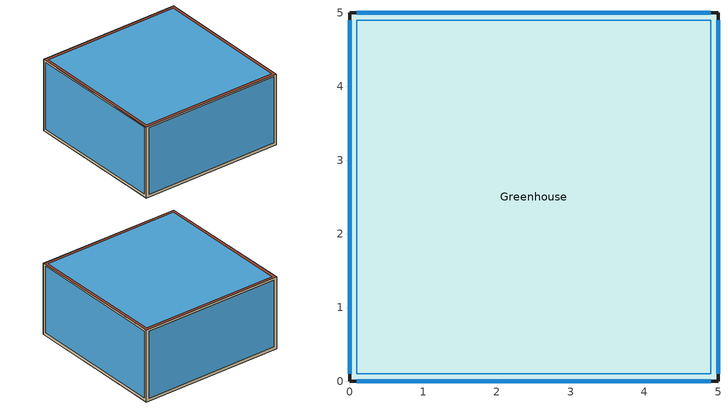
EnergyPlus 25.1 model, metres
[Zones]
Greenhouse
 floor ground (Ground_Floor): 0,0 0,5 5,5 5,0 z0
 wall outside (Wall_Host_Construction): 5,5 0,5 z0:2.52; 0,0 5,0 z0:2.5; 5,0,2.5 5,0,0 5,5,0 5,5,2.52; 0,5,2.52 0,5,0 0,0,0 0,0,2.5
 window (Glass_Window_Construction): 4.9,5 0.1,5 / 0.1,0 4.9,0 / 5,0.1 5,4.9 / 0,4.9 0,0.1 z0.1:2.45
 roof outside (Wall_Host_Construction): 0,5,2.52 0,0,2.5 5,0,2.5 5,5,2.52
 skylight (Glass_Window_Construction): 0.1,4.9,2.52 0.1,0.1,2.5 4.9,0.1,2.5 4.9,4.9,2.52
[Building]
GH_small_(25_m²): 0, Suburbs, 0.04, 0.004, FullExterior, 60, 6
[SizingPeriod:DesignDay]
Summer DD: 7, 1, SummerDesignDay, 30, 10, DefaultMultipliers, , Wetbulb, 20, , , , , 101325, 3, 0, No, No, No, ASHRAEClearSky, , , , , 1
[Site:Location]
Chambery_FR: 45.64, 5.88, 1, 235
[Site:GroundTemperature:BuildingSurface]
10.2, 10.2, 10.2, 10.2, 10.2, 10.2, 10.2, 10.2, 10.2, 10.2, 10.2, 10.2
[WindowMaterial:Glazing]
Glass_1mm: SpectralAverage, , 0.001, 0.89, 0.08, 0.08, 0.89, 0.08, 0.08, 0, 0.84, 0.84, 1
[Construction]
Glass_Window_Construction: Glass_1mm
Ground_Floor: Soil_64cm, Soil_32cm, Soil_16cm, Soil_8cm, Soil_4cm, Concrete_2cm, Floor_Concrete_Surface
Wall_Host_Construction: Wall_Host
[Material]
Floor_Concrete_Surface: MediumRough, 0.01, 1.7, 2300, 870, 0.89, 0.93, 0.93
Concrete_2cm: MediumRough, 0.02, 1.7, 2300, 870, 0.89, 0.93, 0.93
Soil_4cm: Rough, 0.04, 1.18, 1500, 1493, 0.9, 0.93, 0.93
Soil_8cm: Rough, 0.08, 1.18, 1500, 1493, 0.9, 0.93, 0.93
Soil_16cm: Rough, 0.16, 1.18, 1500, 1493, 0.9, 0.93, 0.93
Soil_32cm: Rough, 0.32, 1.18, 1500, 1493, 0.9, 0.93, 0.93
Soil_64cm: Rough, 0.64, 1.18, 1500, 1493, 0.9, 0.93, 0.93
Wall_Host: Smooth, 0.001, 1, 2600, 840, 0.84, 0.1, 0.1
[Zone]
Greenhouse: 0, 0, 0, 0, 1, 1, 2.5, 62.5
[ZoneInfiltration:DesignFlowRate]
Infiltration: Greenhouse, AlwaysOn, AirChanges/Hour, , , , 0
[Schedule:Compact]
AlwaysOn: Any Number, Through: 12/31, For: AllDays, Until: 24:00, 1
